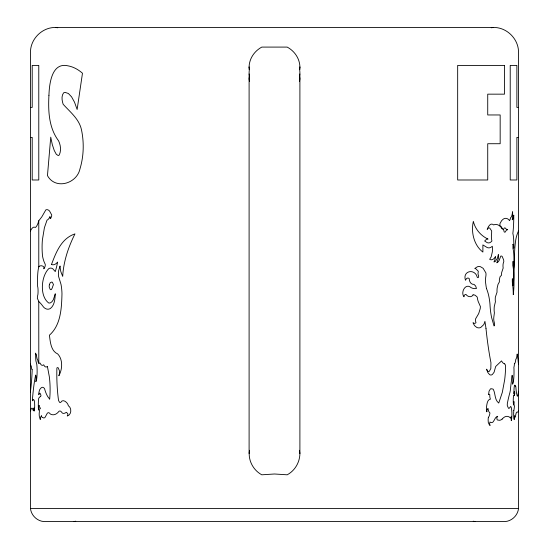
<?xml version="1.0" encoding="UTF-8"?>
<svg xmlns="http://www.w3.org/2000/svg" width="549" height="549" viewBox="0 0 549 549"><rect width="100%" height="100%" fill="white"/><g stroke="black" fill="none" stroke-linecap="round" stroke-linejoin="round"><path stroke-width="0.82" d="M299.898 73.978L299.898 453.604C299.781 462.34 294.943 470.665 287.202 474.803L274.5 474L261.798 474.803C253.158 470.198 247.777 460.007 249.534 450.29M299.466 76.51L299.898 73.312A22.825 22.633 -90 0 0 299.685 70.128M518.531 391.259L517.892 395.431A7.096 0.926 -90 0 1 516.829 394.271A14.137 1.846 -90 0 1 515.991 388.761A3.973 0.522 -90 0 0 515.298 386.235A6.499 0.851 -90 0 0 514.289 386.51A6.499 0.851 -90 0 0 514.015 393.928A2.965 0.384 -90 0 1 514.406 391.32A2.965 0.384 -90 0 1 514.79 393.914A3.28 0.425 -90 0 0 514.331 395.657A5.607 0.734 -90 0 0 513.363 397.476A5.511 0.721 -90 0 0 513.548 404.936L513.795 401.388L513.994 401.909A3.26 0.425 -90 0 0 514.434 405.848A8.489 1.105 -90 0 1 513.816 410.343M249.102 67.06C249.212 58.613 254.455 51.023 261.798 47.09L287.202 47.09C294.545 51.023 299.788 58.613 299.898 67.06M249.472 76.263L249.102 78.802L249.472 81.348M299.528 69.599L299.898 66.93L299.898 69.641M299.528 81.348L299.898 78.802L299.528 76.263M488.377 417.377L488.239 418.276A5.435 2.079 -90 0 0 488.212 421.117C487.553 422.771 491.376 427.87 489.701 424.24A1.921 0.734 -90 0 1 489.701 422.991L489.996 421.968A12.071 4.618 90 0 0 493.139 421.865L494.477 419.772A14.205 5.435 90 0 1 497.675 416.348M518.531 508.456C517.872 515.209 512.08 520.946 505.327 521.55L43.673 521.55C36.92 520.946 31.128 515.209 30.47 508.456L30.47 52.313C30.387 39.006 42.026 27.368 55.332 27.45L493.668 27.45C506.974 27.368 518.613 39.006 518.531 52.313L518.531 508.456L30.47 508.456M38.78 266.862C40.043 264.446 45.546 266.217 43.666 268.736A4.474 1.716 90 0 0 44.332 268.386L45.203 265.956A3.582 1.373 -90 0 0 45.251 264.309A21.535 8.242 90 0 1 42.547 256.225A34.052 13.032 -90 0 1 42.397 239.872L44.414 227.691L47.029 220.115A13.396 5.126 90 0 0 49.911 216.587L50.24 217.143A0.988 0.377 90 0 1 50.234 218.138L50.124 218.454A3.795 1.455 90 0 0 50.734 218.351L51.606 216.333A3.02 1.153 -90 0 0 51.675 214.851L49.527 211.008A17.767 6.801 -90 0 0 45.841 209.876L41.786 216.917L38.78 220.767L38.78 266.862L38.149 269.964A15.695 2.045 -90 0 0 37.593 286.386A4.962 0.645 90 0 1 38.053 290.092A4.962 0.645 90 0 1 37.84 294.923A5.545 0.727 -90 0 0 37.353 298.553A69.675 9.093 -90 0 1 38.753 301.497L38.807 363.218A14.487 5.545 -90 0 0 39.988 363.006L40.798 364.385A9.978 3.816 90 0 0 43.68 364.797L44.503 366.135A9.985 3.822 90 0 0 47.392 366.382L49.321 376.676A40.722 15.585 -90 0 1 49.678 399.061M38.78 220.767L38.32 222.29A75.254 9.82 -90 0 1 35.232 227.478A107.357 14.013 90 0 0 30.662 230.525L30.47 230.937M51.482 264.508C56.073 252.266 61.371 238.431 74.966 233.881C68.337 247.105 63.492 261.564 62.703 276.415L60.912 271.865A14.418 5.517 90 0 1 60.04 265.963L58.647 270.643A9.203 3.52 -90 0 0 58.571 276.415L60.987 284.286A23.628 9.045 90 0 1 61.975 293.79C61.605 308.003 60.898 325.159 49.41 335.192C50.268 341.656 50.831 350.996 57.666 353.906C63.039 359.41 62.49 369.353 58.86 375.736L59.388 373.993A4.275 1.64 -90 0 0 59.443 370.808L58.215 367.844A5.36 2.052 90 0 0 56.89 367.974A80.367 30.758 90 0 0 58.18 397.696L58.565 400.509L59.553 402.266A5.682 2.175 90 0 0 60.781 402.307C62.867 398.258 67.911 402.678 68.364 405.732C71.967 408.024 71.569 414.818 67.246 416.025L67.781 415.017A1.702 1.036 -90 0 0 67.795 413.795L66.429 412.272L64.995 413.102A11.591 7.055 -90 0 1 63.437 413.383L63.032 413.349A8.503 3.253 90 0 1 61.948 412.608L61.701 412.272A9.752 3.733 -90 0 0 59.045 411.242A35.28 13.499 90 0 1 50.24 413.953L49.691 413.273A8.722 3.335 90 0 0 47.283 413.273L44.963 417.514A9.216 3.527 -90 0 1 43.035 417.665L42.664 417.364A2.718 1.036 -90 0 1 41.841 417.027L41.477 415.847M518.531 230.937L518.167 231.712A107.062 13.972 -90 0 0 516.547 236.296A28.164 3.678 90 0 0 514.351 261.091A110.589 14.432 -90 0 0 513.994 284.972A23.737 3.102 -90 0 1 513.288 294.621A15.276 1.997 -90 0 0 512.505 283.806A4.001 0.522 -90 0 1 512.361 278.714A5.298 0.693 90 0 1 513.137 285.658A11.577 1.51 90 0 0 513.734 274.919A11.577 1.51 90 0 0 512.8 265.675L512.8 261.777A4.824 0.631 -90 0 1 513.514 263.046A4.824 0.631 -90 0 1 513.596 268.633A12.963 1.695 90 0 0 512.944 248.416L512.944 244.511M30.47 410.885L30.476 410.865A33.441 4.365 90 0 0 31.176 408.799A24.197 3.157 90 0 1 32.631 408.799A8.015 1.043 -90 0 0 33.99 407.921L34.072 411.112A5.586 0.727 90 0 0 34.532 408.991A5.511 0.721 -90 0 0 34.422 401.449A5.593 0.727 -90 0 0 33.914 400.132A12.215 1.592 -90 0 0 32.892 400.132L32.693 400.804L32.542 398.245A71.706 9.36 -90 0 1 35.658 375.063A3.26 0.425 -90 0 1 36.083 378.309A3.26 0.425 -90 0 1 35.658 381.562A10.541 1.379 90 0 0 36.653 379.153L36.893 377.149A10.328 1.345 -90 0 0 36.817 364.502L35.891 360.844A9.463 1.235 -90 0 1 35.658 353.11A7 0.913 -90 0 0 36.399 354.661A13.958 1.819 -90 0 0 37.764 360.02A12.538 1.633 90 0 0 38.663 363.136L38.78 363.212M518.531 410.885L518.359 411.235A33.544 4.378 -90 0 1 517.062 412.134A16.923 2.21 -90 0 0 515.518 416.005A5.641 0.734 -90 0 1 514.646 416.389L514.44 415.723L514.214 419.621A5.861 0.762 90 0 1 513.816 410.336M38.718 405.443L39.356 405.498A2.374 0.906 -90 0 0 39.466 406.692L39.796 407.626A2.869 1.098 90 0 0 40.269 408.072M473.08 294.868C471.447 297.86 467.631 296.892 466.039 294.504A3.321 2.024 -90 0 0 465.099 294.538L464.166 295.588L464.001 296.796C460.295 292.329 465.648 282.618 471.049 287.601A19.798 12.051 -90 0 0 476.484 288.465L475.647 286.036L474.027 284.396C470.973 284.753 469.086 281.328 469.278 278.638L468.592 278.206A5.119 3.116 -90 0 0 467.446 278.11L466.396 278.693L465.497 280.285C462.457 271.879 472.565 268.386 476.539 275.193C477.472 279.942 479.744 277.073 478.09 274.37A2.649 1.613 -90 0 1 478.09 272.977L478.316 271.281L475.908 268.852A10.561 6.43 -90 0 0 474.796 268.468L477.458 266.752A13.89 8.455 90 0 1 480.43 266.69L483.127 268.303L485.879 272.894A3.932 1.503 -90 0 1 485.927 275.639L485.632 277.808A13.471 8.201 90 0 0 485.673 283.339L485.844 284.43A16.147 6.176 90 0 0 486.51 288.554M497.675 416.32C496.495 416.945 496.571 420.754 498.149 420.047A21.644 8.283 -90 0 0 502.163 419.031M74.094 521.55L75.748 521.2M491.259 27.766L493.668 27.45M30.47 107.378L32.206 107.378L32.206 65.406L38.78 65.406L38.78 179.99L32.206 179.99L32.206 137.415L30.47 137.415M518.531 107.378L516.87 107.378L516.87 65.406L510.22 65.406L510.22 179.99L516.87 179.99L516.87 137.415L518.531 137.415M55.332 27.45L57.741 27.766M473.252 521.2L474.906 521.55M38.78 301.593L39.288 302.053A77.471 29.646 -90 0 1 41.669 304.62L43.68 307.227A30.998 11.865 -90 0 0 50.405 308.49C54.694 305.079 55.01 298.855 55.277 293.79L53.335 299.727L51.983 301.696L50.481 302.842L48.902 303.103C39.439 296.529 40.99 276.373 48.758 268.653A22.79 8.722 -90 0 1 52.814 268.804L55.277 271.583A46.198 17.678 -90 0 0 57.59 262.051A27.368 10.472 -90 0 1 51.482 264.488M502.362 229.091L501.045 227.3A33.722 12.902 90 0 0 493.654 224.932A16.305 6.238 90 0 0 490.127 224.651L488.5 226.463L487.189 229.386L487.992 228.377A9.189 3.514 90 0 1 489.783 228.109L491.664 230.992L491.623 233.332A8.022 3.068 -90 0 0 491.623 239.57L491.918 240.997L491.389 241.587A20.807 7.96 -90 0 1 486.263 242.061L484.637 240.997L486.05 239.721A10.28 3.932 -90 0 1 488.034 239.083C480.8 235.734 475.201 229.208 473.341 221.364L472.819 224.26A21.267 12.95 -90 0 0 472.778 233.153C473.712 240.38 476.971 247.592 482.887 252.066L482.887 244.923L486.16 246.92A25.906 9.916 -90 0 0 492.295 246.247A10.184 3.898 -90 0 1 492.316 251.964L491.149 256.925L489.667 259.327A20.148 7.713 -90 0 0 495.054 257.261L495.473 256.575A8.489 3.246 90 0 1 493.942 261.9A13.732 5.257 90 0 0 495.349 261.351L497.346 258.346L498.375 254.523A6.375 2.436 -90 0 1 498.362 258.606L496.804 262.793A15.64 5.984 90 0 0 499.103 260.528L500.777 256.122A7.322 2.8 90 0 1 502.163 256.431L503.632 259.876L503.817 261.502L503.179 263.582A5.27 2.018 90 0 0 503.179 268.022L501.697 272.448A6.169 2.361 -90 0 0 501.518 275.207L500.036 276.778L499.398 279.53A5.14 1.97 -90 0 0 499.391 281.912L498.012 284.375L497.174 288.005A9.038 3.459 -90 0 0 497.044 292.143L495.363 297.112A7.343 2.807 -90 0 0 495.424 301.765L494.292 306.452A9.985 3.822 90 0 0 494.381 312.916L493.839 317.034A6.547 2.505 -90 0 0 493.839 320.575L494.553 323.677A1.681 0.645 -90 0 1 494.484 325.077A0.933 0.357 -90 0 1 494.388 325.351L494.292 325.626A2.018 0.769 90 0 1 494.025 325.941L491.623 317.596A35.925 13.746 90 0 1 489.962 303.988A29.687 11.364 -90 0 0 486.496 288.589M40.269 419.347L39.391 416.712A5.833 2.23 -90 0 1 39.35 412.038A4.268 1.633 -90 0 1 40.276 408.106M249.472 69.599L249.102 66.93L249.102 69.641M249.534 76.51L249.102 73.312A22.825 22.633 -90 0 1 249.315 70.128M30.566 391.979L30.627 390.085A49.952 6.519 -90 0 0 32.213 369.278A6.567 0.858 -90 0 1 31.279 366.011A10.905 1.421 -90 0 1 30.47 364.111M299.466 450.29L299.898 453.604M485.995 328.439L484.932 321.343L483.875 324.514L480.677 327.513A12.764 7.768 -90 0 1 476.738 327.417L474.48 325.598L473.012 322.716L473.718 323.196A5.092 3.102 90 0 0 475.297 323.196L476.004 322.716L475.633 321.46A4.433 2.704 -90 0 1 475.633 318.777L478.694 313.589L480.203 308.703L480.43 306.61L478.124 301.298A17.829 10.85 90 0 1 477.232 297.091L475.345 295.376A10.726 6.533 90 0 0 473.08 294.875M249.102 73.978L249.102 453.604M514.413 363.671A13.979 1.825 -90 0 0 515.827 359.073A11.165 1.455 -90 0 0 517.055 354.496L517.185 353.995L517.295 354.352A10.211 1.331 -90 0 0 518.009 359.005A10.754 1.407 -90 0 0 518.531 364.111M514.413 363.678A5.552 0.727 90 0 1 513.905 367.151A12.366 1.613 90 0 1 512.491 384.176L512.656 383.113A4.79 0.624 -90 0 0 512.636 376.964A4.893 0.638 -90 0 0 511.84 375.976L511.524 380.107A75.934 9.909 -90 0 0 510.302 390.62L509.918 392.535A74.506 28.514 -90 0 0 507.502 402.664L507.365 403.378A3.486 1.331 -90 0 0 507.345 405.704L508.491 408.257A4.378 1.674 -90 0 0 509.445 408.051L510.309 406.919A10.328 1.345 90 0 1 511.874 411.983A7.062 0.92 -90 0 1 511.263 420.568L511.153 416.78A8.386 1.098 -90 0 1 510.22 417.652M502.177 419.093A29.371 11.261 -89.8 0 1 510.22 417.617M512.944 244.525A4.866 0.631 90 0 1 513.754 248.21A12.126 1.585 90 0 0 512.848 233.51A24.149 3.15 -90 0 0 513.754 215.105A15.386 2.011 -90 0 1 512.251 219.758A7.48 0.974 -90 0 0 512.594 211.729A20.56 2.683 90 0 1 510.872 217.404A9.203 1.201 90 0 0 510.268 218.921L510.165 219.277A9.546 3.651 -90 0 0 509.609 220.54L508.065 219.12A25.11 9.607 90 0 0 503.172 219.188L501.635 220.657L499.995 223.505A1.915 0.734 -90 0 0 499.995 225.316L500.242 226.037A7.892 3.02 90 0 1 502.369 229.07M504.524 363.836A15.88 6.08 -90 0 1 501.546 360.899L495.672 366.506L494.093 372.208L492.419 374.439A14.137 5.408 -90 0 1 489.584 374.61L487.869 372.593L486.586 369.175L487.56 371.007A7.233 2.772 -90 0 0 489.392 371.254L490.827 368.503L490.943 362.717A173.82 66.518 -90 0 1 485.989 328.446M504.524 363.857A3.424 1.311 -90 0 1 505.066 364.33L505.464 365.353A2.855 1.091 -90 0 1 505.608 366.348A50.268 19.236 -90 0 1 504.655 379.867L502.314 392.377L498.746 403.055C494.416 399.747 495.575 393.633 493.276 389.33A5.504 2.107 90 0 0 492.048 389.083A7.576 2.903 90 0 0 490.408 388.973L489.049 391.169L488.562 394.669A2.697 1.029 -90 0 1 489.715 394.676L489.811 394.861A4.159 1.592 90 0 0 490.456 399.123C487.382 399.603 487.018 403.652 486.62 406.143A8.304 3.177 -90 0 0 486.709 410.81L486.888 411.839A2.416 0.926 -90 0 1 486.922 410.028L487.992 408.463A6.547 2.505 90 0 0 488.425 410.46L488.734 411.304A7.453 2.855 90 0 0 489.948 412.923A7.096 2.718 90 0 1 488.37 417.336M38.718 405.45A3.095 0.405 -90 0 0 38.485 410.069A9.065 1.18 90 0 1 38.739 398.19L40.345 396.419A1.201 0.46 90 0 0 40.688 396.405L40.914 395.795A0.961 0.371 -90 0 0 40.921 395.17L40.084 393.283A3.15 1.208 90 0 0 39.377 393.468C38.005 398.025 38.958 389.262 40.496 388.582A11.282 4.317 -90 0 1 44.531 388.596A27.724 10.609 -90 0 0 49.685 399.006M40.249 419.333A4.419 1.695 -90 0 1 41.477 415.895M48.936 95.3C48.099 110.946 48.799 127.828 58.606 140.86C60.63 145.176 61.433 150.735 59.148 155.106L58.228 155.559L56.307 154.296L54.255 150.508L52.313 144.648L50.741 137.168L47.461 175.611C55.387 190.105 76.798 183.716 79.955 168.962C83.743 156.451 84.175 142.905 81.547 130.12C79.365 119.133 70.217 112.147 63.162 104.276C61.975 100.776 61.145 95.903 63.65 92.795L65.159 92.39L68.385 93.502L71.562 96.837L74.534 102.231L77.135 109.498L82.474 73.243A65.441 39.837 90 0 0 68.268 65.894C51.668 61.749 49.341 83.867 48.936 95.3M49.355 284.78L49.273 285.336A3.569 1.366 -90 0 0 49.245 287.093L50.192 289.371A4.914 1.88 -90 0 0 51.531 289.371L52.313 287.82A16.854 6.451 -90 0 1 53.479 284.615L52.381 282.337A5.476 2.093 90 0 0 50.933 282.515A4.474 1.716 90 0 0 50.213 282.776L49.355 284.78M503.495 229.276L504.181 231.877A4.509 1.722 -90 0 0 505.396 231.877A8.235 3.15 90 0 1 505.883 230.944L506.061 230.683A8.846 3.383 90 0 1 507.674 229.729A12.593 4.817 -90 0 1 505.622 228.425L505.355 228.137A4.962 1.901 -90 0 0 504.215 228.137L503.495 229.276M504.504 65.406L457.667 65.406L457.667 179.99L487.725 179.99L487.725 143.721L500.166 143.721L500.166 114.961L487.725 114.961L487.725 94.16L504.504 94.16L504.504 65.406"/></g></svg>
